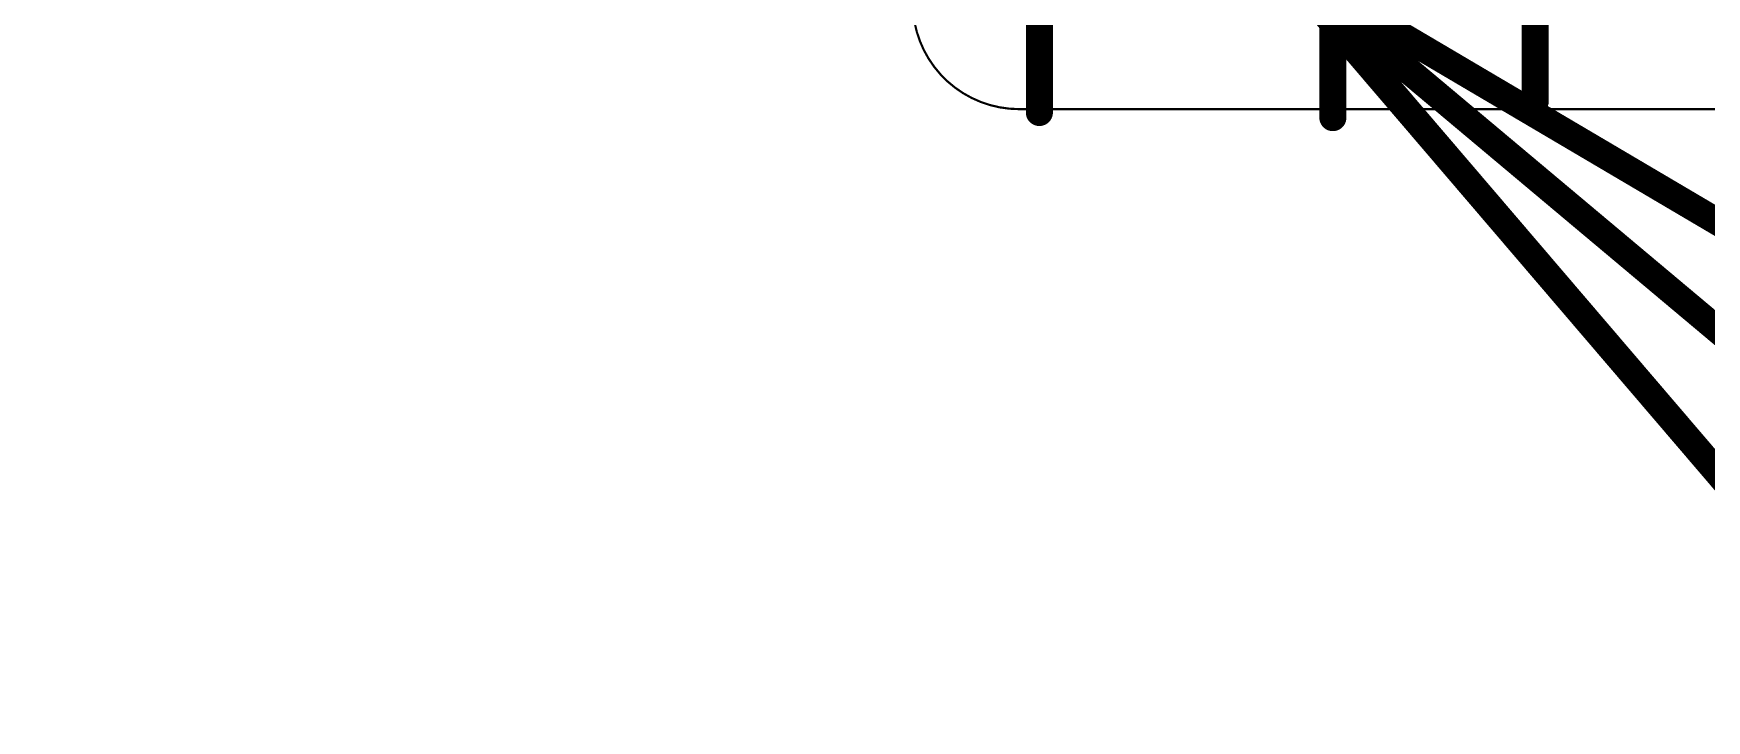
# Model space of a CAD drawing. Header units: millimetres. Extents: x 0 to 442, y 0 to 314.
# Drawn here: x 204.1 to 211.95, y 201.91 to 205.14 of the extents above; entities that cross this region are included whole.
import ezdxf

# ---------------------------------------------------------------- set-up
doc = ezdxf.new("R2010")
doc.units = ezdxf.units.MM
doc.header["$LTSCALE"] = 23.1
doc.layers.get('0').update_dxf_attribs({"linetype": 'CONTINUOUS'})

# ---------------------------------------------------------------- blocks, each defined once
blk = doc.blocks.new('PAD_R1')
at = {"const_width": 0.5}
blk.add_lwpolyline([(0.25, 0, 1), (-0.25, 0, 1)], format="xyb", close=True, dxfattribs=at)

msp = doc.modelspace()

# ---------------------------------------------------------------- linework, layer by layer
at = {"const_width": 0.0102}
msp.add_lwpolyline([(218.9651, 218.5794), (215.8072, 215.7036), (214.8834, 214.8621), (214.3878, 214.4108, 0.211091), (214.2245, 214.0412), (214.2245, 205.2838, -0.414219), (213.7244, 204.7837), (208.7244, 204.7837, -0.41422), (208.2245, 205.2838), (208.2245, 205.6597, 0.414217), (207.7244, 206.1598), (200.7244, 206.1598, -0.414216), (200.2245, 206.6597), (200.2245, 214.0412, -0.211092), (200.3878, 214.4108), (200.8831, 214.8621), (201.8072, 215.7036), (204.9652, 218.5794), (205.889, 219.4209), (206.0612, 219.5776, 0.211091), (206.2245, 219.9472), (206.2245, 227.8504, -0.414216), (206.7244, 228.3503), (219.7244, 228.3503, -0.414216)], format="xyb", dxfattribs=at)
at = {"const_width": 0.127}
for points in [[(211.1468, 205.9643), (211.1468, 204.8213)], [(208.8191, 205.9109), (208.8191, 204.7679)], [(210.1968, 205.8868), (210.1968, 204.7438)], [(209.9692, 205.4542), (219.6377, 197.3394), (229.9161, 197.3394)], [(213.2959, 203.4913), (209.9692, 205.4542)], [(209.9692, 205.4542), (212.4793, 202.5185), (213.2959, 203.4913)]]:
    msp.add_lwpolyline(points, dxfattribs=at)

# ---------------------------------------------------------------- block references
at = {"xscale": 0.127, "yscale": 0.127}
for p in [(208.8191, 204.7679), (211.1468, 204.8213), (210.1968, 204.7438)]:
    msp.add_blockref('PAD_R1', p, dxfattribs=at)

doc.saveas('drawing.dxf')
